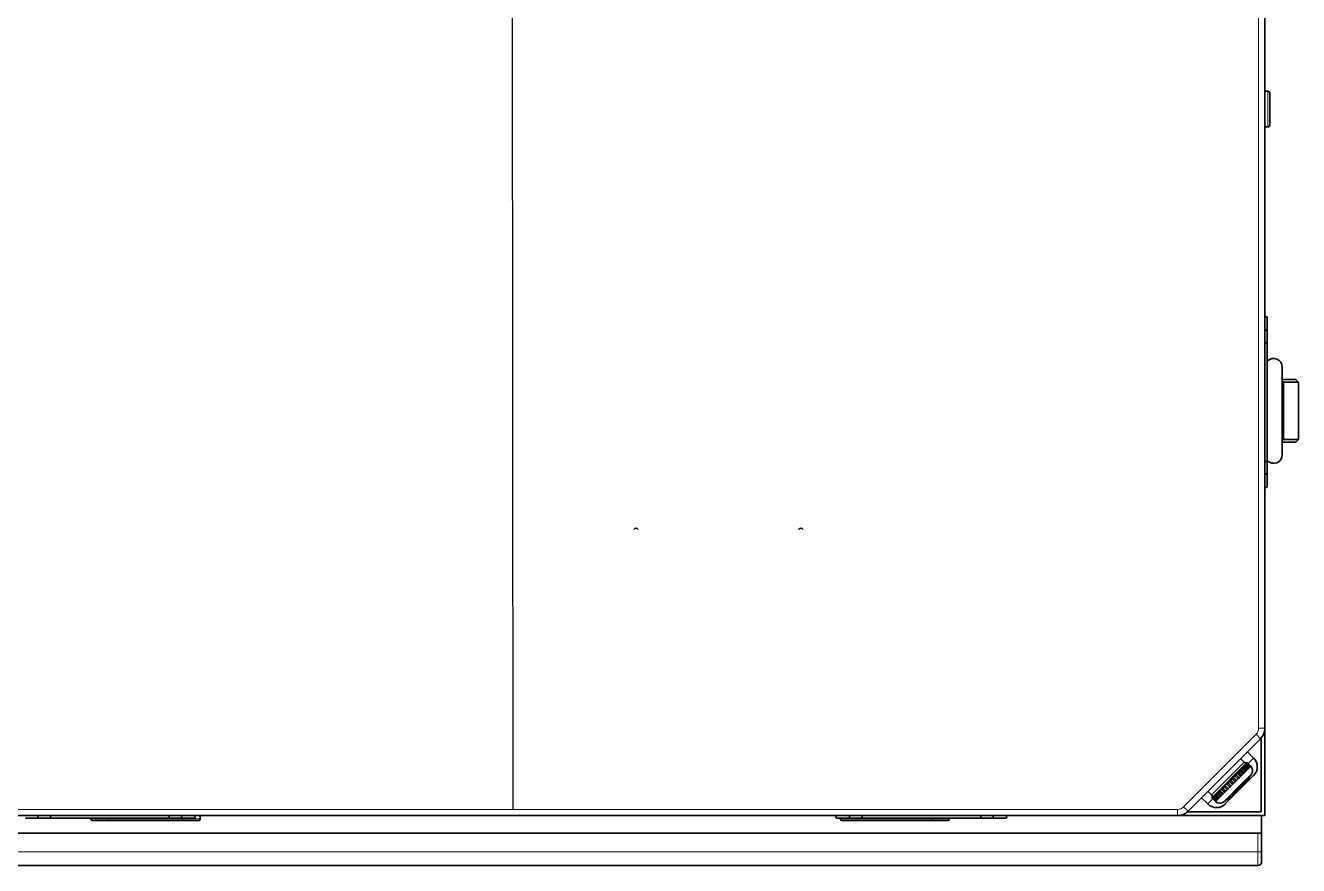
# Model space of a CAD drawing. Header units: inches. Extents: x 185496 to 352137, y 107182 to 179410.
# Drawn here: x 244384 to 245403, y 163972 to 164644 of the extents above; entities that cross this region are included whole.
import ezdxf

# ---------------------------------------------------------------- set-up
doc = ezdxf.new("R2010")
doc.units = ezdxf.units.IN
doc.header["$MEASUREMENT"] = 0

# ---------------------------------------------------------------- blocks, each defined once
blk = doc.blocks.new('RAGV')
at = {"color": 7, "lineweight": 13}
for p, q in [((800103.9, -276838.9), (800103.9, -276252.9)), ((800111.4, -276329.1), (800111.4, -276357.6)), ((800101.9, -276843.8), (800043.9, -276901.8)), ((800092.4, -276866.2), (800066.2, -276892.3)), ((800094.3, -276866.7), (800066.8, -276894.3)), ((798978.9, -276903.9), (800039, -276903.9)), ((799183.2, -276911.4), (799242.2, -276911.4)), ((799783.2, -276911.4), (799842.2, -276911.4)), ((798914.4, -276937.9), (800103.4, -276937.9))]:
    blk.add_line(p, q, dxfattribs=at)
at = {"color": 7, "lineweight": 35}
for p, q in [((800108.9, -276252.9), (800108.9, -276838.9)), ((800112.9, -276330.6), (800112.9, -276356.1)), ((800110.9, -276625.4), (800110.9, -276530.4)), ((800110.9, -276621.4), (800110.9, -276534.4)), ((800110.9, -276617.1), (800110.9, -276538.6)), ((800122.9, -276619.9), (800122.9, -276549.9)), ((800123.9, -276561.9), (800123.9, -276607.9)), ((800135.9, -276561.9), (800135.9, -276607.9)), ((800108.9, -276908.9), (800108.9, -276839)), ((800105.4, -276847.4), (800047.5, -276905.4)), ((800105.9, -276846.8), (800105.9, -276905.9)), ((800105.9, -276846.8), (800105.9, -276905.9)), ((800100, -276876.9), (800077.3, -276899.5)), ((800105.9, -276905.9), (800046.9, -276905.9)), ((800046.9, -276905.9), (800105.9, -276905.9)), ((800039, -276908.9), (798978.9, -276908.9)), ((799136.4, -276910.9), (799231.4, -276910.9)), ((799242.2, -276912.9), (799183.2, -276912.9)), ((799842.2, -276912.9), (799783.2, -276912.9)), ((799786.4, -276910.9), (799881.4, -276910.9)), ((800039.1, -276908.9), (800108.9, -276908.9)), ((800106.4, -276922.9), (798911.4, -276922.9)), ((798914.4, -276948.9), (800103.4, -276948.9))]:
    blk.add_line(p, q, dxfattribs=at)
at = {"color": 7, "lineweight": 35, "ltscale": 0.062492}
blk.add_line((800108.9, -276329.1), (800111.4, -276329.1), dxfattribs=at)
at = {"color": 7, "lineweight": 35, "ltscale": 0.062495}
blk.add_line((800111.4, -276357.6), (800108.9, -276357.6), dxfattribs=at)
at = {"color": 7, "lineweight": 13, "ltscale": 3.66211e-05}
blk.add_line((800111.4, -276357.6), (800111.4, -276357.6), dxfattribs=at)
at = {"color": 7, "lineweight": 35, "ltscale": 3.28064e-05}
blk.add_line((800112.9, -276356.1), (800112.9, -276356.1), dxfattribs=at)
at = {"color": 7, "lineweight": 35, "ltscale": 0.25}
for p, q in [((800110.9, -276520.4), (800110.9, -276510.4)), ((800123.9, -276559.9), (800133.9, -276559.9)), ((800110.9, -276645.4), (800110.9, -276635.4)), ((799891.4, -276910.9), (799901.4, -276910.9))]:
    blk.add_line(p, q, dxfattribs=at)
at = {"color": 7, "lineweight": 35, "ltscale": 0.05}
for p, q in [((800108.9, -276520.4), (800110.9, -276520.4)), ((800108.9, -276530.4), (800110.9, -276530.4)), ((800108.9, -276625.4), (800110.9, -276625.4)), ((800108.9, -276635.4), (800110.9, -276635.4)), ((799126.4, -276908.9), (799126.4, -276910.9)), ((799136.4, -276908.9), (799136.4, -276910.9)), ((799231.4, -276908.9), (799231.4, -276910.9)), ((799241.4, -276908.9), (799241.4, -276910.9)), ((799776.4, -276908.9), (799776.4, -276910.9)), ((799786.4, -276908.9), (799786.4, -276910.9)), ((799881.4, -276908.9), (799881.4, -276910.9)), ((799891.4, -276908.9), (799891.4, -276910.9))]:
    blk.add_line(p, q, dxfattribs=at)
at = {"color": 7, "lineweight": 35, "ltscale": 0.213388}
for p, q in [((800110.9, -276520.4), (800110.9, -276528.9)), ((800110.9, -276625.4), (800110.9, -276633.9)), ((799136.4, -276910.9), (799127.9, -276910.9)), ((799241.4, -276910.9), (799232.9, -276910.9)), ((799786.4, -276910.9), (799777.9, -276910.9)), ((799891.4, -276910.9), (799882.9, -276910.9))]:
    blk.add_line(p, q, dxfattribs=at)
at = {"color": 7, "lineweight": 35, "ltscale": 0.036612}
for p, q in [((800110.9, -276528.9), (800110.9, -276530.4)), ((800110.9, -276633.9), (800110.9, -276635.4)), ((799127.9, -276910.9), (799126.4, -276910.9)), ((799232.9, -276910.9), (799231.4, -276910.9)), ((799777.9, -276910.9), (799776.4, -276910.9)), ((799882.9, -276910.9), (799881.4, -276910.9))]:
    blk.add_line(p, q, dxfattribs=at)
at = {"color": 7, "lineweight": 35, "ltscale": 0.025}
blk.add_line((800122.9, -276559.9), (800123.9, -276559.9), dxfattribs=at)
at = {"color": 7, "lineweight": 35, "ltscale": 0.035355}
for p, q in [((800122.9, -276560.9), (800123.9, -276561.9)), ((800123.9, -276607.9), (800122.9, -276608.9))]:
    blk.add_line(p, q, dxfattribs=at)
at = {"color": 7, "lineweight": 35, "ltscale": 0.3}
for p, q in [((800123.9, -276561.9), (800135.9, -276561.9)), ((800135.9, -276607.9), (800123.9, -276607.9))]:
    blk.add_line(p, q, dxfattribs=at)
at = {"color": 7, "lineweight": 35, "ltscale": 0.070711}
for p, q in [((800133.9, -276559.9), (800135.9, -276561.9)), ((800135.9, -276607.9), (800133.9, -276609.9))]:
    blk.add_line(p, q, dxfattribs=at)
at = {"color": 7, "lineweight": 35, "ltscale": 0.275}
blk.add_line((800133.9, -276609.9), (800122.9, -276609.9), dxfattribs=at)
at = {"color": 7, "lineweight": 13, "ltscale": 0.125}
for p, q in [((800101.9, -276843.8), (800105.4, -276847.4)), ((800108.9, -276838.9), (800103.9, -276838.9)), ((800039, -276903.9), (800039, -276908.9)), ((800047.5, -276905.4), (800043.9, -276901.8))]:
    blk.add_line(p, q, dxfattribs=at)
at = {"color": 7, "lineweight": 35, "ltscale": 0.101583}
for p, q in [((800092.4, -276866.2), (800089.5, -276863.3)), ((800066.2, -276892.3), (800063.4, -276889.4))]:
    blk.add_line(p, q, dxfattribs=at)
at = {"color": 7, "lineweight": 35, "ltscale": 0.174988}
blk.add_line((800100, -276862.8), (800095, -276857.8), dxfattribs=at)
at = {"color": 7, "lineweight": 13, "ltscale": 0.156602}
blk.add_line((800100, -276862.8), (800095.5, -276867.2), dxfattribs=at)
at = {"color": 7, "lineweight": 13, "ltscale": 0.037897}
for p, q in [((800086, -276876.2), (800087.1, -276875.1)), ((800075.2, -276887), (800076.3, -276885.9))]:
    blk.add_line(p, q, dxfattribs=at)
at = {"color": 7, "lineweight": 35, "ltscale": 0.033413}
for p, q in [((800088, -276874.2), (800087.1, -276875.1)), ((800089.5, -276877.5), (800090.4, -276876.6)), ((800075.2, -276887), (800074.3, -276888)), ((800076.6, -276890.3), (800077.6, -276889.4))]:
    blk.add_line(p, q, dxfattribs=at)
at = {"color": 7, "lineweight": 35, "ltscale": 0.083711}
for p, q in [((800087.1, -276875.1), (800089.5, -276877.5)), ((800090.4, -276876.6), (800088, -276874.2)), ((800089, -276873.2), (800091.4, -276875.6)), ((800092.3, -276874.7), (800089.9, -276872.3)), ((800090.8, -276871.5), (800093.1, -276873.8)), ((800093.9, -276873.1), (800091.5, -276870.7)), ((800095.3, -276871.7), (800092.9, -276869.3)), ((800093.5, -276868.7), (800095.9, -276871.1)), ((800094.4, -276867.8), (800096.8, -276870.2)), ((800097.1, -276869.8), (800094.8, -276867.5)), ((800095, -276867.2), (800097.4, -276869.6)), ((800097.6, -276869.4), (800095.2, -276867)), ((800095.3, -276866.9), (800097.7, -276869.3)), ((800079.7, -276887.3), (800077.3, -276884.9)), ((800081.8, -276885.1), (800079.5, -276882.8)), ((800082.8, -276879.4), (800085.2, -276881.8)), ((800085, -276877.2), (800087.4, -276879.6)), ((800067, -276895.2), (800069.4, -276897.6)), ((800069.4, -276897.6), (800067, -276895.2)), ((800067.1, -276895.1), (800069.5, -276897.5)), ((800069.6, -276897.3), (800067.3, -276895)), ((800067.6, -276894.7), (800069.9, -276897.1)), ((800070.2, -276896.7), (800067.9, -276894.4)), ((800071.2, -276895.8), (800068.8, -276893.4)), ((800069.4, -276892.8), (800071.8, -276895.2)), ((800070.8, -276891.4), (800073.2, -276893.8)), ((800073.9, -276893.1), (800071.5, -276890.7)), ((800072.4, -276889.8), (800074.8, -276892.2)), ((800075.6, -276891.3), (800073.3, -276889)), ((800074.3, -276888), (800076.6, -276890.3)), ((800077.6, -276889.4), (800075.2, -276887))]:
    blk.add_line(p, q, dxfattribs=at)
at = {"color": 7, "lineweight": 35, "ltscale": 0.024828}
for p, q in [((800087.9, -276874.5), (800087.2, -276875.2)), ((800089.4, -276877.4), (800090.1, -276876.7)), ((800075.3, -276887.1), (800074.6, -276887.8)), ((800076.8, -276890), (800077.5, -276889.3))]:
    blk.add_line(p, q, dxfattribs=at)
at = {"color": 7, "lineweight": 35, "ltscale": 0.009216}
for p, q in [((800088, -276874.2), (800087.9, -276874.5)), ((800090.1, -276876.7), (800090.4, -276876.6)), ((800074.6, -276887.8), (800074.3, -276888)), ((800076.6, -276890.3), (800076.8, -276890))]:
    blk.add_line(p, q, dxfattribs=at)
at = {"color": 7, "lineweight": 35, "ltscale": 0.077011}
for p, q in [((800087.9, -276874.5), (800090.1, -276876.7)), ((800079.5, -276882.9), (800081.7, -276885.1)), ((800085.2, -276881.6), (800083, -276879.4)), ((800076.8, -276890), (800074.6, -276887.8))]:
    blk.add_line(p, q, dxfattribs=at)
at = {"color": 7, "lineweight": 13, "ltscale": 0.034973}
for p, q in [((800088, -276874.2), (800089, -276873.2)), ((800073.3, -276889), (800074.3, -276888))]:
    blk.add_line(p, q, dxfattribs=at)
at = {"color": 7, "lineweight": 35, "ltscale": 0.030338}
for p, q in [((800089.9, -276872.3), (800089, -276873.2)), ((800091.4, -276875.6), (800092.3, -276874.7)), ((800073.3, -276889), (800072.4, -276889.8)), ((800074.8, -276892.2), (800075.6, -276891.3))]:
    blk.add_line(p, q, dxfattribs=at)
at = {"color": 7, "lineweight": 35, "ltscale": 0.020368}
for p, q in [((800089.7, -276872.7), (800089.1, -276873.3)), ((800091.3, -276875.5), (800091.9, -276874.9)), ((800073.4, -276889.1), (800072.8, -276889.6)), ((800075, -276891.8), (800075.5, -276891.2))]:
    blk.add_line(p, q, dxfattribs=at)
at = {"color": 7, "lineweight": 13, "ltscale": 0.319252}
blk.add_line((800098.3, -276875.6), (800089.3, -276884.6), dxfattribs=at)
at = {"color": 7, "lineweight": 35, "ltscale": 0.010518}
for p, q in [((800089.9, -276872.3), (800089.7, -276872.7)), ((800091.9, -276874.9), (800092.3, -276874.7)), ((800072.8, -276889.6), (800072.4, -276889.8)), ((800074.8, -276892.2), (800075, -276891.8))]:
    blk.add_line(p, q, dxfattribs=at)
at = {"color": 7, "lineweight": 35, "ltscale": 0.07701}
for p, q in [((800089.7, -276872.7), (800091.9, -276874.9)), ((800091.3, -276871.1), (800093.5, -276873.3)), ((800092.7, -276869.8), (800094.8, -276871.9)), ((800093.7, -276868.7), (800095.9, -276870.9)), ((800078.8, -276888), (800076.6, -276885.8)), ((800080.8, -276885.9), (800078.7, -276883.8)), ((800083, -276883.8), (800080.8, -276881.6)), ((800081.7, -276880.7), (800083.9, -276882.9)), ((800083.8, -276878.6), (800086, -276880.8)), ((800085.9, -276876.5), (800088.1, -276878.7)), ((800070.9, -276895.8), (800068.8, -276893.7)), ((800072, -276894.8), (800069.8, -276892.6)), ((800073.4, -276893.4), (800071.2, -276891.2)), ((800075, -276891.8), (800072.8, -276889.6))]:
    blk.add_line(p, q, dxfattribs=at)
at = {"color": 7, "lineweight": 13, "ltscale": 0.031193}
for p, q in [((800089.9, -276872.3), (800090.8, -276871.5)), ((800071.5, -276890.7), (800072.4, -276889.8))]:
    blk.add_line(p, q, dxfattribs=at)
at = {"color": 7, "lineweight": 13, "ltscale": 0.034976}
for p, q in [((800091.4, -276875.6), (800090.4, -276876.6)), ((800076.6, -276890.3), (800075.6, -276891.3))]:
    blk.add_line(p, q, dxfattribs=at)
at = {"color": 7, "lineweight": 35, "ltscale": 0.026517}
for p, q in [((800091.5, -276870.7), (800090.8, -276871.5)), ((800093.1, -276873.8), (800093.9, -276873.1)), ((800071.5, -276890.7), (800070.8, -276891.4)), ((800073.2, -276893.8), (800073.9, -276893.1))]:
    blk.add_line(p, q, dxfattribs=at)
at = {"color": 7, "lineweight": 35, "ltscale": 0.015406}
for p, q in [((800091.3, -276871.1), (800090.9, -276871.6)), ((800093, -276873.7), (800093.5, -276873.3)), ((800071.6, -276890.8), (800071.2, -276891.2)), ((800073.4, -276893.4), (800073.8, -276893))]:
    blk.add_line(p, q, dxfattribs=at)
at = {"color": 7, "lineweight": 35, "ltscale": 0.011606}
for p, q in [((800091.5, -276870.7), (800091.3, -276871.1)), ((800071.2, -276891.2), (800070.8, -276891.4))]:
    blk.add_line(p, q, dxfattribs=at)
at = {"color": 7, "lineweight": 13, "ltscale": 0.02664}
for p, q in [((800091.5, -276870.7), (800092.3, -276870)), ((800070, -276892.2), (800070.8, -276891.4))]:
    blk.add_line(p, q, dxfattribs=at)
at = {"color": 7, "lineweight": 35, "ltscale": 0.022041}
for p, q in [((800092.9, -276869.3), (800092.3, -276870)), ((800070, -276892.2), (800069.4, -276892.8))]:
    blk.add_line(p, q, dxfattribs=at)
at = {"color": 7, "lineweight": 35, "ltscale": 0.083712}
for p, q in [((800092.3, -276870), (800094.6, -276872.3)), ((800096.4, -276870.6), (800094, -276868.2)), ((800076.3, -276885.9), (800078.7, -276888.3)), ((800078.4, -276883.8), (800080.8, -276886.2)), ((800080.6, -276881.6), (800083, -276884)), ((800084.1, -276882.9), (800081.7, -276880.5)), ((800086.3, -276880.7), (800083.9, -276878.3)), ((800088.4, -276878.6), (800086, -276876.2)), ((800068.3, -276893.9), (800070.7, -276896.3)), ((800072.4, -276894.6), (800070, -276892.2))]:
    blk.add_line(p, q, dxfattribs=at)
at = {"color": 7, "lineweight": 13, "ltscale": 0.031191}
for p, q in [((800093.1, -276873.8), (800092.3, -276874.7)), ((800074.8, -276892.2), (800073.9, -276893.1))]:
    blk.add_line(p, q, dxfattribs=at)
at = {"color": 7, "lineweight": 35, "ltscale": 0.010065}
for p, q in [((800092.7, -276869.8), (800092.4, -276870.1)), ((800094.5, -276872.2), (800094.8, -276871.9)), ((800070.1, -276892.3), (800069.8, -276892.6)), ((800072, -276894.8), (800072.3, -276894.5))]:
    blk.add_line(p, q, dxfattribs=at)
at = {"color": 7, "lineweight": 35, "ltscale": 0.012436}
for p, q in [((800092.9, -276869.3), (800092.7, -276869.8)), ((800069.8, -276892.6), (800069.4, -276892.8))]:
    blk.add_line(p, q, dxfattribs=at)
at = {"color": 7, "lineweight": 13, "ltscale": 0.021435}
for p, q in [((800092.9, -276869.3), (800093.5, -276868.7)), ((800068.8, -276893.4), (800069.4, -276892.8))]:
    blk.add_line(p, q, dxfattribs=at)
at = {"color": 7, "lineweight": 35, "ltscale": 0.017024}
for p, q in [((800094, -276868.2), (800093.5, -276868.7)), ((800068.8, -276893.4), (800068.3, -276893.9))]:
    blk.add_line(p, q, dxfattribs=at)
at = {"color": 7, "lineweight": 35, "ltscale": 0.011604}
for p, q in [((800093.5, -276873.3), (800093.9, -276873.1)), ((800073.2, -276893.8), (800073.4, -276893.4))]:
    blk.add_line(p, q, dxfattribs=at)
at = {"color": 7, "lineweight": 35, "ltscale": 0.004476}
for p, q in [((800093.7, -276868.7), (800093.6, -276868.8)), ((800095.8, -276871), (800095.9, -276870.9)), ((800068.9, -276893.5), (800068.8, -276893.7)), ((800070.9, -276895.8), (800071.1, -276895.7))]:
    blk.add_line(p, q, dxfattribs=at)
at = {"color": 7, "lineweight": 35, "ltscale": 0.012989}
for p, q in [((800094, -276868.2), (800093.7, -276868.7)), ((800095.9, -276870.9), (800096.4, -276870.6)), ((800068.8, -276893.7), (800068.3, -276893.9)), ((800070.7, -276896.3), (800070.9, -276895.8))]:
    blk.add_line(p, q, dxfattribs=at)
at = {"color": 7, "lineweight": 13, "ltscale": 0.026641}
for p, q in [((800094.6, -276872.3), (800093.9, -276873.1)), ((800073.2, -276893.8), (800072.4, -276894.6))]:
    blk.add_line(p, q, dxfattribs=at)
at = {"color": 7, "lineweight": 13, "ltscale": 0.015697}
for p, q in [((800094, -276868.2), (800094.4, -276867.8)), ((800067.9, -276894.4), (800068.3, -276893.9))]:
    blk.add_line(p, q, dxfattribs=at)
at = {"color": 7, "lineweight": 35, "ltscale": 0.011588}
for p, q in [((800094.8, -276867.5), (800094.4, -276867.8)), ((800096.8, -276870.2), (800097.1, -276869.8)), ((800067.9, -276894.4), (800067.6, -276894.7)), ((800069.9, -276897.1), (800070.2, -276896.7))]:
    blk.add_line(p, q, dxfattribs=at)
at = {"color": 7, "lineweight": 35, "ltscale": 0.011977}
for p, q in [((800094.8, -276867.5), (800094.5, -276867.9)), ((800068, -276894.4), (800067.6, -276894.7))]:
    blk.add_line(p, q, dxfattribs=at)
at = {"color": 7, "lineweight": 35, "ltscale": 0.022042}
for p, q in [((800094.6, -276872.3), (800095.3, -276871.7)), ((800071.8, -276895.2), (800072.4, -276894.6))]:
    blk.add_line(p, q, dxfattribs=at)
at = {"color": 7, "lineweight": 13, "ltscale": 0.009577}
for p, q in [((800094.8, -276867.5), (800095, -276867.2)), ((800067.3, -276895), (800067.6, -276894.7))]:
    blk.add_line(p, q, dxfattribs=at)
at = {"color": 7, "lineweight": 35, "ltscale": 0.012437}
for p, q in [((800094.8, -276871.9), (800095.3, -276871.7)), ((800071.8, -276895.2), (800072, -276894.8))]:
    blk.add_line(p, q, dxfattribs=at)
at = {"color": 7, "lineweight": 35, "ltscale": 0.005865}
for p, q in [((800095.2, -276867), (800095, -276867.2)), ((800067.3, -276895), (800067.1, -276895.1))]:
    blk.add_line(p, q, dxfattribs=at)
at = {"color": 7, "lineweight": 35, "ltscale": 0.006064}
for p, q in [((800095.2, -276867), (800095.1, -276867.2)), ((800067.3, -276895), (800067.1, -276895.1))]:
    blk.add_line(p, q, dxfattribs=at)
at = {"color": 7, "lineweight": 13, "ltscale": 0.00322}
for p, q in [((800095.2, -276867), (800095.3, -276866.9)), ((800067, -276895.2), (800067.1, -276895.1))]:
    blk.add_line(p, q, dxfattribs=at)
at = {"color": 7, "lineweight": 35, "ltscale": 0.000351741}
for p, q in [((800095.3, -276866.9), (800095.3, -276866.9)), ((800097.7, -276869.3), (800097.7, -276869.3))]:
    blk.add_line(p, q, dxfattribs=at)
at = {"color": 7, "lineweight": 35, "ltscale": 0.000365093}
blk.add_line((800095.3, -276866.9), (800095.3, -276866.9), dxfattribs=at)
at = {"color": 7, "lineweight": 13, "ltscale": 0.021432}
for p, q in [((800095.9, -276871.1), (800095.3, -276871.7)), ((800071.8, -276895.2), (800071.2, -276895.8))]:
    blk.add_line(p, q, dxfattribs=at)
at = {"color": 7, "lineweight": 35, "ltscale": 0.017025}
for p, q in [((800095.9, -276871.1), (800096.4, -276870.6)), ((800070.7, -276896.3), (800071.2, -276895.8))]:
    blk.add_line(p, q, dxfattribs=at)
at = {"color": 7, "lineweight": 13, "ltscale": 0.015698}
for p, q in [((800096.8, -276870.2), (800096.4, -276870.6)), ((800070.7, -276896.3), (800070.2, -276896.7))]:
    blk.add_line(p, q, dxfattribs=at)
at = {"color": 7, "lineweight": 35, "ltscale": 0.011978}
for p, q in [((800096.7, -276870.1), (800097.1, -276869.8)), ((800069.9, -276897.1), (800070.2, -276896.6))]:
    blk.add_line(p, q, dxfattribs=at)
at = {"color": 7, "lineweight": 13, "ltscale": 0.009575}
for p, q in [((800097.4, -276869.6), (800097.1, -276869.8)), ((800069.9, -276897.1), (800069.6, -276897.3))]:
    blk.add_line(p, q, dxfattribs=at)
at = {"color": 7, "lineweight": 35, "ltscale": 0.005867}
for p, q in [((800097.4, -276869.6), (800097.6, -276869.4)), ((800069.5, -276897.5), (800069.6, -276897.3))]:
    blk.add_line(p, q, dxfattribs=at)
at = {"color": 7, "lineweight": 35, "ltscale": 0.006066}
for p, q in [((800097.4, -276869.5), (800097.6, -276869.4)), ((800069.5, -276897.5), (800069.6, -276897.3))]:
    blk.add_line(p, q, dxfattribs=at)
at = {"color": 7, "lineweight": 13, "ltscale": 0.003217}
for p, q in [((800097.7, -276869.3), (800097.6, -276869.4)), ((800069.5, -276897.5), (800069.4, -276897.6))]:
    blk.add_line(p, q, dxfattribs=at)
at = {"color": 7, "lineweight": 35, "ltscale": 0.000363008}
for p, q in [((800097.7, -276869.3), (800097.7, -276869.3)), ((800069.4, -276897.6), (800069.4, -276897.6))]:
    blk.add_line(p, q, dxfattribs=at)
at = {"color": 7, "lineweight": 35, "ltscale": 0.035664}
for p, q in [((800077.3, -276884.9), (800076.3, -276885.9)), ((800086, -276876.2), (800085, -276877.2))]:
    blk.add_line(p, q, dxfattribs=at)
at = {"color": 7, "lineweight": 35, "ltscale": 0.007749}
for p, q in [((800076.6, -276885.8), (800076.3, -276885.9)), ((800086, -276876.2), (800085.9, -276876.5)), ((800088.1, -276878.7), (800088.4, -276878.6)), ((800078.7, -276888.3), (800078.8, -276888))]:
    blk.add_line(p, q, dxfattribs=at)
at = {"color": 7, "lineweight": 35, "ltscale": 0.02867}
for p, q in [((800077.4, -276885), (800076.6, -276885.8)), ((800085.9, -276876.5), (800085.1, -276877.3)), ((800087.3, -276879.5), (800088.1, -276878.7)), ((800078.8, -276888), (800079.6, -276887.2))]:
    blk.add_line(p, q, dxfattribs=at)
at = {"color": 7, "lineweight": 13, "ltscale": 0.039887}
for p, q in [((800077.3, -276884.9), (800078.4, -276883.8)), ((800083.9, -276878.3), (800085, -276877.2))]:
    blk.add_line(p, q, dxfattribs=at)
at = {"color": 7, "lineweight": 13, "ltscale": 0.411236}
blk.add_line((800089.3, -276884.6), (800077.6, -276896.3), dxfattribs=at)
at = {"color": 7, "lineweight": 35, "ltscale": 0.037039}
for p, q in [((800079.5, -276882.8), (800078.4, -276883.8)), ((800083.9, -276878.3), (800082.8, -276879.4))]:
    blk.add_line(p, q, dxfattribs=at)
at = {"color": 7, "lineweight": 35, "ltscale": 0.006201}
for p, q in [((800078.7, -276883.8), (800078.4, -276883.8)), ((800080.8, -276886.2), (800080.8, -276885.9)), ((800083.9, -276878.3), (800083.8, -276878.6)), ((800086, -276880.8), (800086.3, -276880.7))]:
    blk.add_line(p, q, dxfattribs=at)
at = {"color": 7, "lineweight": 35, "ltscale": 0.030478}
for p, q in [((800079.5, -276882.9), (800078.7, -276883.8)), ((800083.8, -276878.6), (800083, -276879.4))]:
    blk.add_line(p, q, dxfattribs=at)
at = {"color": 7, "lineweight": 13, "ltscale": 0.040893}
for p, q in [((800079.5, -276882.8), (800080.6, -276881.6)), ((800081.7, -276880.5), (800082.8, -276879.4))]:
    blk.add_line(p, q, dxfattribs=at)
at = {"color": 7, "lineweight": 35, "ltscale": 0.00361}
blk.add_line((800079.5, -276882.8), (800079.5, -276882.9), dxfattribs=at)
at = {"color": 7, "lineweight": 35, "ltscale": 0.0375}
for p, q in [((800081.7, -276880.5), (800080.6, -276881.6)), ((800083, -276884), (800084.1, -276882.9))]:
    blk.add_line(p, q, dxfattribs=at)
at = {"color": 7, "lineweight": 35, "ltscale": 0.004718}
for p, q in [((800080.8, -276881.6), (800080.6, -276881.6)), ((800081.7, -276880.5), (800081.7, -276880.7)), ((800083, -276884), (800083, -276883.8)), ((800083.9, -276882.9), (800084.1, -276882.9))]:
    blk.add_line(p, q, dxfattribs=at)
at = {"color": 7, "lineweight": 35, "ltscale": 0.030858}
for p, q in [((800081.7, -276880.7), (800080.8, -276881.6)), ((800083, -276883.8), (800083.9, -276882.9))]:
    blk.add_line(p, q, dxfattribs=at)
at = {"color": 7, "lineweight": 35, "ltscale": 0.037037}
for p, q in [((800080.8, -276886.2), (800081.8, -276885.1)), ((800085.2, -276881.8), (800086.3, -276880.7))]:
    blk.add_line(p, q, dxfattribs=at)
at = {"color": 7, "lineweight": 35, "ltscale": 0.03048}
for p, q in [((800080.8, -276885.9), (800081.7, -276885.1)), ((800085.2, -276881.6), (800086, -276880.8))]:
    blk.add_line(p, q, dxfattribs=at)
at = {"color": 7, "lineweight": 35, "ltscale": 0.003609}
for p, q in [((800081.7, -276885.1), (800081.8, -276885.1)), ((800083, -276879.4), (800082.8, -276879.4)), ((800085.2, -276881.8), (800085.2, -276881.6))]:
    blk.add_line(p, q, dxfattribs=at)
at = {"color": 7, "lineweight": 13, "ltscale": 0.040894}
for p, q in [((800083, -276884), (800081.8, -276885.1)), ((800085.2, -276881.8), (800084.1, -276882.9))]:
    blk.add_line(p, q, dxfattribs=at)
at = {"color": 7, "lineweight": 13, "ltscale": 0.039886}
for p, q in [((800087.4, -276879.6), (800086.3, -276880.7)), ((800080.8, -276886.2), (800079.7, -276887.3))]:
    blk.add_line(p, q, dxfattribs=at)
at = {"color": 7, "lineweight": 35, "ltscale": 0.035665}
for p, q in [((800087.4, -276879.6), (800088.4, -276878.6)), ((800078.7, -276888.3), (800079.7, -276887.3))]:
    blk.add_line(p, q, dxfattribs=at)
at = {"color": 7, "lineweight": 35, "ltscale": 0.298524}
blk.add_line((800087.4, -276887), (800095.8, -276878.6), dxfattribs=at)
at = {"color": 7, "lineweight": 35, "ltscale": 0.270633}
blk.add_line((800095.1, -276879.7), (800087.4, -276887.4), dxfattribs=at)
at = {"color": 7, "lineweight": 13, "ltscale": 0.037896}
for p, q in [((800089.5, -276877.5), (800088.4, -276878.6)), ((800078.7, -276888.3), (800077.6, -276889.4))]:
    blk.add_line(p, q, dxfattribs=at)
at = {"color": 7, "lineweight": 35, "ltscale": 0.000679731}
blk.add_line((800092.5, -276883.3), (800092.5, -276883.3), dxfattribs=at)
at = {"color": 7, "lineweight": 35, "ltscale": 0.006199}
for p, q in [((800094.9, -276879.5), (800095.1, -276879.7)), ((800083, -276891.8), (800082.8, -276891.6))]:
    blk.add_line(p, q, dxfattribs=at)
at = {"color": 7, "lineweight": 35, "ltscale": 0.007036}
blk.add_line((800096.4, -276877.7), (800096.6, -276877.9), dxfattribs=at)
at = {"color": 7, "lineweight": 35, "ltscale": 0.174989}
blk.add_line((800063.2, -276899.5), (800058.2, -276894.6), dxfattribs=at)
at = {"color": 7, "lineweight": 13, "ltscale": 0.144064}
blk.add_line((800067.3, -276895.4), (800063.2, -276899.5), dxfattribs=at)
at = {"color": 7, "lineweight": 35, "ltscale": 0.000343109}
blk.add_line((800067, -276895.2), (800067, -276895.2), dxfattribs=at)
at = {"color": 7, "lineweight": 35, "ltscale": 0.000364331}
blk.add_line((800067, -276895.2), (800067, -276895.2), dxfattribs=at)
at = {"color": 7, "lineweight": 35, "ltscale": 0.046892}
blk.add_line((800077.4, -276897.1), (800078.7, -276895.7), dxfattribs=at)
at = {"color": 7, "lineweight": 35, "ltscale": 0.0062}
blk.add_line((800078.4, -276896), (800078.6, -276896.2), dxfattribs=at)
at = {"color": 7, "lineweight": 35, "ltscale": 0.031362}
blk.add_line((800079.5, -276895.3), (800078.6, -276896.2), dxfattribs=at)
at = {"color": 7, "lineweight": 35, "ltscale": 0.00298}
blk.add_line((800078.7, -276895.7), (800078.6, -276895.7), dxfattribs=at)
at = {"color": 7, "lineweight": 35, "ltscale": 0.010505}
blk.add_line((800079.8, -276895), (800079.5, -276895.3), dxfattribs=at)
at = {"color": 7, "lineweight": 35, "ltscale": 0.006541}
blk.add_line((800079.6, -276894.8), (800079.8, -276895), dxfattribs=at)
at = {"color": 7, "lineweight": 35, "ltscale": 0.003474}
blk.add_line((800080.4, -276894.1), (800080.5, -276894.2), dxfattribs=at)
at = {"color": 7, "lineweight": 35, "ltscale": 0.006023}
blk.add_line((800080.5, -276894.2), (800080.7, -276894.4), dxfattribs=at)
at = {"color": 7, "lineweight": 35, "ltscale": 0.175}
blk.add_line((800082.3, -276892.1), (800087.3, -276887.2), dxfattribs=at)
at = {"color": 7, "lineweight": 35, "ltscale": 0.073369}
blk.add_line((800085.1, -276889.7), (800083, -276891.8), dxfattribs=at)
at = {"color": 7, "lineweight": 35, "ltscale": 0.082881}
blk.add_line((800087.4, -276887.4), (800085.1, -276889.7), dxfattribs=at)
at = {"color": 7, "lineweight": 35, "ltscale": 0.004584}
blk.add_line((800087.3, -276887.2), (800087.4, -276887), dxfattribs=at)
at = {"color": 7, "lineweight": 13, "ltscale": 3.88425e-05}
blk.add_line((800063.2, -276899.5), (800063.2, -276899.5), dxfattribs=at)
at = {"color": 7, "lineweight": 35, "ltscale": 0.000334477}
blk.add_line((800069.4, -276897.6), (800069.4, -276897.6), dxfattribs=at)
at = {"color": 7, "lineweight": 13, "ltscale": 0.022102}
blk.add_line((800076.3, -276897.6), (800075.7, -276898.2), dxfattribs=at)
at = {"color": 7, "lineweight": 13, "ltscale": 0.046577}
blk.add_line((800077.6, -276896.3), (800076.3, -276897.6), dxfattribs=at)
at = {"color": 7, "lineweight": 35, "ltscale": 0.250001}
for p, q in [((799116.4, -276910.9), (799126.4, -276910.9)), ((799241.4, -276910.9), (799251.4, -276910.9)), ((799766.4, -276910.9), (799776.4, -276910.9))]:
    blk.add_line(p, q, dxfattribs=at)
at = {"color": 7, "lineweight": 35, "ltscale": 0.0125}
for p, q in [((799168.9, -276910.9), (799168.9, -276911.4)), ((799768.9, -276910.9), (799768.9, -276911.4)), ((799856.4, -276910.9), (799856.4, -276911.4))]:
    blk.add_line(p, q, dxfattribs=at)
at = {"color": 7, "lineweight": 13, "ltscale": 0.35625}
for p, q in [((799183.2, -276911.4), (799168.9, -276911.4)), ((799783.2, -276911.4), (799768.9, -276911.4))]:
    blk.add_line(p, q, dxfattribs=at)
at = {"color": 7, "lineweight": 35, "ltscale": 0.31875}
for p, q in [((799183.2, -276912.9), (799170.4, -276912.9)), ((799783.2, -276912.9), (799770.4, -276912.9))]:
    blk.add_line(p, q, dxfattribs=at)
at = {"color": 7, "lineweight": 13, "ltscale": 0.0125}
for p, q in [((799183.2, -276910.9), (799183.2, -276911.4)), ((799783.2, -276910.9), (799783.2, -276911.4))]:
    blk.add_line(p, q, dxfattribs=at)
at = {"color": 7, "lineweight": 13, "ltscale": 0.0375}
for p, q in [((799183.2, -276912.9), (799183.2, -276911.4)), ((799242.2, -276911.4), (799242.2, -276912.9)), ((799783.2, -276912.9), (799783.2, -276911.4)), ((799842.2, -276911.4), (799842.2, -276912.9))]:
    blk.add_line(p, q, dxfattribs=at)
at = {"color": 7, "lineweight": 13, "ltscale": 0.012491}
blk.add_line((799242.2, -276911.4), (799242.2, -276910.9), dxfattribs=at)
at = {"color": 7, "lineweight": 13, "ltscale": 0.005127}
for p, q in [((799242.4, -276911.4), (799242.2, -276911.4)), ((799842.4, -276911.4), (799842.2, -276911.4))]:
    blk.add_line(p, q, dxfattribs=at)
at = {"color": 7, "lineweight": 35, "ltscale": 0.004588}
for p, q in [((799242.4, -276912.9), (799242.2, -276912.9)), ((799842.4, -276912.9), (799842.2, -276912.9))]:
    blk.add_line(p, q, dxfattribs=at)
at = {"color": 7, "lineweight": 13, "ltscale": 0.351123}
for p, q in [((799256.4, -276911.4), (799242.4, -276911.4)), ((799856.4, -276911.4), (799842.4, -276911.4))]:
    blk.add_line(p, q, dxfattribs=at)
at = {"color": 7, "lineweight": 35, "ltscale": 0.314162}
for p, q in [((799254.9, -276912.9), (799242.4, -276912.9)), ((799854.9, -276912.9), (799842.4, -276912.9))]:
    blk.add_line(p, q, dxfattribs=at)
at = {"color": 7, "lineweight": 35, "ltscale": 0.062489}
blk.add_line((799256.4, -276908.9), (799256.4, -276911.4), dxfattribs=at)
at = {"color": 7, "lineweight": 13, "ltscale": 0.012492}
blk.add_line((799842.2, -276911.4), (799842.2, -276910.9), dxfattribs=at)
at = {"color": 7, "lineweight": 35, "ltscale": 0.35}
blk.add_line((800106.4, -276922.9), (800106.4, -276908.9), dxfattribs=at)
at = {"color": 7, "lineweight": 13, "ltscale": 0.375}
blk.add_line((800103.4, -276937.9), (800103.4, -276922.9), dxfattribs=at)
at = {"color": 7, "lineweight": 35, "ltscale": 0.375}
blk.add_line((800106.4, -276922.9), (800106.4, -276937.9), dxfattribs=at)
at = {"color": 7, "lineweight": 13, "ltscale": 0.075}
blk.add_line((800106.4, -276937.9), (800103.4, -276937.9), dxfattribs=at)
at = {"color": 7, "lineweight": 13, "ltscale": 0.275}
blk.add_line((800103.4, -276937.9), (800103.4, -276948.9), dxfattribs=at)
at = {"color": 7, "lineweight": 35, "ltscale": 0.2}
blk.add_line((800106.4, -276937.9), (800106.4, -276945.9), dxfattribs=at)
at = {"color": 7, "lineweight": 35}
for centre, radius, start, end in [((800111.4, -276330.6), 1.5, 0, 90), ((800111.4, -276356.1), 1.5, 270, 0), ((800109.9, -276510.4), 1, 90, 179.3448), ((800109.9, -276510.4), 1, 0, 90), ((800115.9, -276549.9), 7, 0, 135.5846), ((800115.9, -276619.9), 7, 224.4205, 0), ((800109.9, -276645.4), 1, 180.6552, 270), ((800109.9, -276645.4), 1, 270, 0), ((799605.4, -276680.9), 2, 29.9859, 150.0028), ((799737.4, -276680.9), 2, 29.9859, 150.0028), ((800096.9, -276838.9), 12, 315, 360), ((800092.9, -276869.8), 10, 315, 45), ((800093.8, -276864.7), 2, 225, 285), ((800094.6, -276867.6), 1, 45, 105), ((800030.7, -276830.6), 81.2, 324.922, 326.3453), ((800094.1, -276872.8), 5, 326.3453, 45), ((800030.7, -276830.6), 81.3, 316.5876, 319.3968), ((800030.7, -276830.6), 81.2, 319.3968, 319.547), ((800030.7, -276830.6), 81.2, 319.5661, 321.3293), ((800030.7, -276830.6), 81.3, 321.3293, 323.8499), ((800048.2, -276841.2), 60.8, 319.6162, 322.9022), ((800030.7, -276830.6), 81.3, 323.8499, 324.922), ((800064.8, -276893.7), 2, 345, 45), ((800067.7, -276894.5), 1, 165, 225), ((800044.4, -276844.2), 61.9, 302.5568, 303.5805), ((800030.7, -276830.6), 81.2, 306.1501, 309.2763), ((800030.7, -276830.6), 81.3, 309.2757, 312.1265), ((800030.7, -276830.6), 81.2, 312.1267, 316.5876), ((800039, -276896.9), 12, 270, 315), ((800070.3, -276892.5), 10, 225, 315), ((800072.9, -276894.1), 5, 225, 303.6547), ((800030.7, -276830.6), 81.2, 303.6547, 305.078), ((799170.4, -276911.4), 1.5, 180, 270), ((799251.4, -276909.9), 1, 270, 0), ((799251.4, -276909.9), 1, 0, 89.3632), ((799254.9, -276911.4), 1.5, 270, 0), ((799766.4, -276909.9), 1, 90.6368, 180), ((799766.4, -276909.9), 1, 180, 270), ((799770.4, -276911.4), 1.5, 180, 270), ((799854.9, -276911.4), 1.5, 270, 0), ((799901.4, -276909.9), 1, 270, 0), ((799901.4, -276909.9), 1, 0, 89.3632), ((800103.4, -276945.9), 3, 270, 360)]:
    blk.add_arc(centre, radius, start, end, dxfattribs=at)
at = {"color": 7, "lineweight": 13}
for centre, start, end in [((800096.9, -276838.9), 315, 0), ((800039, -276896.9), 270, 315)]:
    blk.add_arc(centre, 7, start, end, dxfattribs=at)
at = {"color": 7, "lineweight": 35}
for centre, major_axis, ratio, start_param, end_param in [((800030.7, -276830.6), (57.5, -57.5), 0.866025, 0.138908, 0.15446), ((800030.7, -276830.6), (57.5, -57.5), 0.866025, 0.173172, 0.188812), ((800026, -276835.3), (56.7, -56.7), 0.866025, 6.18793, 6.237953), ((800030.7, -276830.6), (-57.5, 57.5), 0.866025, 2.987133, 3.002685), ((800030.7, -276830.6), (57.5, -57.5), 0.5, 6.110013, 6.128726)]:
    blk.add_ellipse(centre, major_axis=major_axis, ratio=ratio, start_param=start_param, end_param=end_param, dxfattribs=at)

msp = doc.modelspace()

# ---------------------------------------------------------------- linework, layer by layer
at = {"color": 5, "ltscale": 100}
msp.add_line((244774.06, 164016.84, 148285.2), (244771.11, 168933.47, -496031.82), dxfattribs=at)

# ---------------------------------------------------------------- block references
at = {"color": 30}
msp.add_blockref('RAGV', (-554732.89, 440920.8, 148285.2), dxfattribs=at)

doc.saveas('drawing.dxf')
